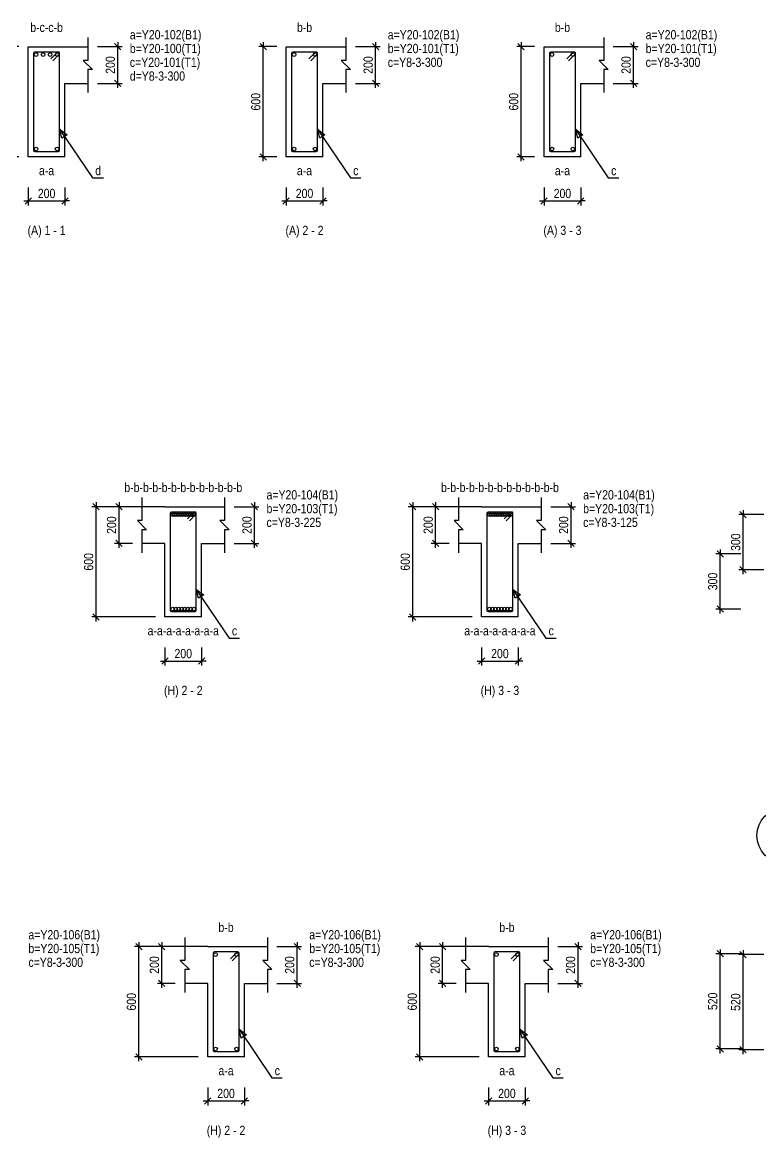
# Model space of a CAD drawing. Extents: x 0 to 206258, y -403073 to 0.
# Drawn here: x 39630 to 47675, y -374534 to -362389 of the extents above; entities that cross this region are included whole.
import ezdxf
from ezdxf.enums import TextEntityAlignment as Align

# ---------------------------------------------------------------- set-up
doc = ezdxf.new("R2010")
doc.units = 0
doc.header["$LTSCALE"] = 1000
for name, color, linetype in [('Axis Circle(Dir 2)', 150, 'Continuous'), ('Break Line', 5, 'Continuous'), ('Dimension Line', 5, 'Continuous'), ('Leader Line', 5, 'Continuous'), ('Link Line', 3, 'Continuous'), ('Rebar Label', 6, 'Continuous'), ('Rebar Line', 7, 'Continuous'), ('Section Label', 1, 'Continuous'), ('Top Rebar Label', 6, 'Continuous')]:
    doc.layers.add(name, color=color, linetype=linetype)
doc.layers.add('Beam Line(D)', color=112, linetype='Continuous', true_color=0x00bd5e)
doc.layers.add('Link Label', color=94, linetype='Continuous', true_color=0x008100)
doc.styles.add('Dimension Text', font='ARIALN.TTF', dxfattribs={"height": 100})
doc.styles.add('Link Label', font='ARIALN.TTF', dxfattribs={"height": 100})
doc.styles.add('Rebar Label', font='ARIALN.TTF', dxfattribs={"height": 100})
doc.styles.add('Section Label', font='ARIALN.TTF', dxfattribs={"height": 100})
doc.styles.add('Top Rebar Label', font='ARIALN.TTF', dxfattribs={"height": 100})
doc.dimstyles.new('BEAM', dxfattribs={"dimtxt": 100, "dimasz": 30, "dimexe": 48.3, "dimexo": 103.5, "dimgap": 30, "dimtad": 1, "dimtoh": 1, "dimdec": 1, "dimlfac": 0.5, "dimdsep": 46, "dimtxsty": 'Dimension Text', "dimblk": 'PCDIM_TICK', "dimcen": 0.09, "dimclrd": 5, "dimclre": 5, "dimclrt": 5, "dimadec": 1, "dimazin": 0, "dimtp": 1, "dimtm": 1, "dimtfac": 1, "dimtdec": 4, "dimtofl": 0, "dimtmove": 0, "dimatfit": 3, "dimfxl": 1, "dimtolj": 1, "dimtzin": 0, "dimarcsym": 0})

# ---------------------------------------------------------------- blocks, each defined once
blk = doc.blocks.new('PCDIM_TICK')
at = {"layer": 'Dimension Line', "color": 0, "transparency": 33554687}
for p, q in [((1.15, 1.15), (-1.15, -1.15)), ((1.61, 0), (0, 0))]:
    blk.add_line(p, q, dxfattribs=at)
blk = doc.blocks.new('*U4283')
at = {"layer": 'Dimension Line', "color": 5, "true_color": 0x0000ff, "transparency": 16777216}
for p, q in [((40448, -362654), (40718, -362654)), ((40670, -363054), (40670, -362654)), ((40448, -363054), (40718, -363054))]:
    blk.add_line(p, q, dxfattribs=at)
at = {"layer": 'Dimension Line', "color": 5, "true_color": 0x0000ff, "transparency": 16777216, "xscale": 30, "yscale": 30}
for p, rotation in [((40670, -362654), 89.99999999999447), ((40670, -363054), 269.9999999999834)]:
    blk.add_blockref('PCDIM_TICK', p, dxfattribs=dict(at, rotation=rotation))
at = {"layer": 'Dimension Line', "color": 5, "true_color": 0x0000ff, "transparency": 16777216, "insert": (40640, -362854), "char_height": 100, "width": 182.77, "attachment_point": 8, "rotation": 90, "style": 'Dimension Text'}
blk.add_mtext('200', dxfattribs=at)
blk = doc.blocks.new('*U4284')
at = {"layer": 'Dimension Line', "color": 5, "true_color": 0x0000ff, "transparency": 16777216}
for p, q in [((39591, -362654), (39396, -362654)), ((39445, -363854), (39445, -362654)), ((39591, -363854), (39396, -363854))]:
    blk.add_line(p, q, dxfattribs=at)
at = {"layer": 'Dimension Line', "color": 5, "true_color": 0x0000ff, "transparency": 16777216, "xscale": 30, "yscale": 30}
for p, rotation in [((39445, -362654), 89.99999999999447), ((39445, -363854), 269.9999999999834)]:
    blk.add_blockref('PCDIM_TICK', p, dxfattribs=dict(at, rotation=rotation))
at = {"layer": 'Dimension Line', "color": 5, "true_color": 0x0000ff, "transparency": 16777216, "insert": (39415, -363254), "char_height": 100, "width": 181.97, "attachment_point": 8, "rotation": 90, "style": 'Dimension Text'}
blk.add_mtext('600', dxfattribs=at)
blk = doc.blocks.new('*U4285')
at = {"layer": 'Dimension Line', "color": 5, "true_color": 0x0000ff, "transparency": 16777216}
for p, q in [((39695, -364188), (39695, -364383)), ((40095, -364188), (40095, -364383)), ((39695, -364334), (40095, -364334))]:
    blk.add_line(p, q, dxfattribs=at)
at = {"layer": 'Dimension Line', "color": 5, "true_color": 0x0000ff, "transparency": 16777216, "xscale": 30, "yscale": 30, "rotation": 180.0000000000004}
blk.add_blockref('PCDIM_TICK', (39695, -364334), dxfattribs=at)
at = {"layer": 'Dimension Line', "color": 5, "true_color": 0x0000ff, "transparency": 16777216, "xscale": 30, "yscale": 30}
blk.add_blockref('PCDIM_TICK', (40095, -364334), dxfattribs=at)
at = {"layer": 'Dimension Line', "color": 5, "true_color": 0x0000ff, "transparency": 16777216, "insert": (39895, -364304), "char_height": 100, "width": 182.77, "attachment_point": 8, "style": 'Dimension Text'}
blk.add_mtext('200', dxfattribs=at)
blk = doc.blocks.new('*U4286')
at = {"layer": 'Dimension Line', "color": 5, "true_color": 0x0000ff, "transparency": 16777216}
for p, q in [((43259, -362654), (43528, -362654)), ((43480, -363054), (43480, -362654)), ((43259, -363054), (43528, -363054))]:
    blk.add_line(p, q, dxfattribs=at)
at = {"layer": 'Dimension Line', "color": 5, "true_color": 0x0000ff, "transparency": 16777216, "xscale": 30, "yscale": 30}
for p, rotation in [((43480, -362654), 89.99999999999447), ((43480, -363054), 269.9999999999834)]:
    blk.add_blockref('PCDIM_TICK', p, dxfattribs=dict(at, rotation=rotation))
at = {"layer": 'Dimension Line', "color": 5, "true_color": 0x0000ff, "transparency": 16777216, "insert": (43450, -362854), "char_height": 100, "width": 182.77, "attachment_point": 8, "rotation": 90, "style": 'Dimension Text'}
blk.add_mtext('200', dxfattribs=at)
blk = doc.blocks.new('*U4287')
at = {"layer": 'Dimension Line', "color": 5, "true_color": 0x0000ff, "transparency": 16777216}
for p, q in [((42402, -362654), (42207, -362654)), ((42255, -363854), (42255, -362654)), ((42402, -363854), (42207, -363854))]:
    blk.add_line(p, q, dxfattribs=at)
at = {"layer": 'Dimension Line', "color": 5, "true_color": 0x0000ff, "transparency": 16777216, "xscale": 30, "yscale": 30}
for p, rotation in [((42255, -362654), 89.99999999999447), ((42255, -363854), 269.9999999999834)]:
    blk.add_blockref('PCDIM_TICK', p, dxfattribs=dict(at, rotation=rotation))
at = {"layer": 'Dimension Line', "color": 5, "true_color": 0x0000ff, "transparency": 16777216, "insert": (42225, -363254), "char_height": 100, "width": 181.97, "attachment_point": 8, "rotation": 90, "style": 'Dimension Text'}
blk.add_mtext('600', dxfattribs=at)
blk = doc.blocks.new('*U4288')
at = {"layer": 'Dimension Line', "color": 5, "true_color": 0x0000ff, "transparency": 16777216}
for p, q in [((42505, -364188), (42505, -364383)), ((42905, -364188), (42905, -364383)), ((42505, -364334), (42905, -364334))]:
    blk.add_line(p, q, dxfattribs=at)
at = {"layer": 'Dimension Line', "color": 5, "true_color": 0x0000ff, "transparency": 16777216, "xscale": 30, "yscale": 30, "rotation": 180.0000000000004}
blk.add_blockref('PCDIM_TICK', (42505, -364334), dxfattribs=at)
at = {"layer": 'Dimension Line', "color": 5, "true_color": 0x0000ff, "transparency": 16777216, "xscale": 30, "yscale": 30}
blk.add_blockref('PCDIM_TICK', (42905, -364334), dxfattribs=at)
at = {"layer": 'Dimension Line', "color": 5, "true_color": 0x0000ff, "transparency": 16777216, "insert": (42705, -364304), "char_height": 100, "width": 182.77, "attachment_point": 8, "style": 'Dimension Text'}
blk.add_mtext('200', dxfattribs=at)
blk = doc.blocks.new('*U4289')
at = {"layer": 'Dimension Line', "color": 5, "true_color": 0x0000ff, "transparency": 16777216}
for p, q in [((46069, -362654), (46339, -362654)), ((46290, -363054), (46290, -362654)), ((46069, -363054), (46339, -363054))]:
    blk.add_line(p, q, dxfattribs=at)
at = {"layer": 'Dimension Line', "color": 5, "true_color": 0x0000ff, "transparency": 16777216, "xscale": 30, "yscale": 30}
for p, rotation in [((46290, -362654), 89.99999999999447), ((46290, -363054), 269.9999999999834)]:
    blk.add_blockref('PCDIM_TICK', p, dxfattribs=dict(at, rotation=rotation))
at = {"layer": 'Dimension Line', "color": 5, "true_color": 0x0000ff, "transparency": 16777216, "insert": (46260, -362854), "char_height": 100, "width": 182.77, "attachment_point": 8, "rotation": 90, "style": 'Dimension Text'}
blk.add_mtext('200', dxfattribs=at)
blk = doc.blocks.new('*U4290')
at = {"layer": 'Dimension Line', "color": 5, "true_color": 0x0000ff, "transparency": 16777216}
for p, q in [((45212, -362654), (45017, -362654)), ((45065, -363854), (45065, -362654)), ((45212, -363854), (45017, -363854))]:
    blk.add_line(p, q, dxfattribs=at)
at = {"layer": 'Dimension Line', "color": 5, "true_color": 0x0000ff, "transparency": 16777216, "xscale": 30, "yscale": 30}
for p, rotation in [((45065, -362654), 89.99999999999447), ((45065, -363854), 269.9999999999834)]:
    blk.add_blockref('PCDIM_TICK', p, dxfattribs=dict(at, rotation=rotation))
at = {"layer": 'Dimension Line', "color": 5, "true_color": 0x0000ff, "transparency": 16777216, "insert": (45035, -363254), "char_height": 100, "width": 181.97, "attachment_point": 8, "rotation": 90, "style": 'Dimension Text'}
blk.add_mtext('600', dxfattribs=at)
blk = doc.blocks.new('*U4291')
at = {"layer": 'Dimension Line', "color": 5, "true_color": 0x0000ff, "transparency": 16777216}
for p, q in [((45315, -364188), (45315, -364383)), ((45715, -364188), (45715, -364383)), ((45315, -364334), (45715, -364334))]:
    blk.add_line(p, q, dxfattribs=at)
at = {"layer": 'Dimension Line', "color": 5, "true_color": 0x0000ff, "transparency": 16777216, "xscale": 30, "yscale": 30, "rotation": 180.0000000000004}
blk.add_blockref('PCDIM_TICK', (45315, -364334), dxfattribs=at)
at = {"layer": 'Dimension Line', "color": 5, "true_color": 0x0000ff, "transparency": 16777216, "xscale": 30, "yscale": 30}
blk.add_blockref('PCDIM_TICK', (45715, -364334), dxfattribs=at)
at = {"layer": 'Dimension Line', "color": 5, "true_color": 0x0000ff, "transparency": 16777216, "insert": (45515, -364304), "char_height": 100, "width": 182.77, "attachment_point": 8, "style": 'Dimension Text'}
blk.add_mtext('200', dxfattribs=at)
blk = doc.blocks.new('*U4329')
at = {"layer": 'Dimension Line', "color": 5, "true_color": 0x0000ff, "transparency": 16777216}
for p, q in [((41938, -367664), (42207, -367664)), ((42159, -368064), (42159, -367664)), ((41938, -368064), (42207, -368064))]:
    blk.add_line(p, q, dxfattribs=at)
at = {"layer": 'Dimension Line', "color": 5, "true_color": 0x0000ff, "transparency": 16777216, "xscale": 30, "yscale": 30}
for p, rotation in [((42159, -367664), 89.99999999999447), ((42159, -368064), 269.9999999999834)]:
    blk.add_blockref('PCDIM_TICK', p, dxfattribs=dict(at, rotation=rotation))
at = {"layer": 'Dimension Line', "color": 5, "true_color": 0x0000ff, "transparency": 16777216, "insert": (42129, -367864), "char_height": 100, "width": 182.77, "attachment_point": 8, "rotation": 90, "style": 'Dimension Text'}
blk.add_mtext('200', dxfattribs=at)
blk = doc.blocks.new('*U4330')
at = {"layer": 'Dimension Line', "color": 5, "true_color": 0x0000ff, "transparency": 16777216}
for p, q in [((40831, -367664), (40636, -367664)), ((40684, -368064), (40684, -367664)), ((40831, -368064), (40636, -368064))]:
    blk.add_line(p, q, dxfattribs=at)
at = {"layer": 'Dimension Line', "color": 5, "true_color": 0x0000ff, "transparency": 16777216, "xscale": 30, "yscale": 30}
for p, rotation in [((40684, -367664), 89.99999999999447), ((40684, -368064), 269.9999999999834)]:
    blk.add_blockref('PCDIM_TICK', p, dxfattribs=dict(at, rotation=rotation))
at = {"layer": 'Dimension Line', "color": 5, "true_color": 0x0000ff, "transparency": 16777216, "insert": (40654, -367864), "char_height": 100, "width": 182.77, "attachment_point": 8, "rotation": 90, "style": 'Dimension Text'}
blk.add_mtext('200', dxfattribs=at)
blk = doc.blocks.new('*U4331')
at = {"layer": 'Dimension Line', "color": 5, "true_color": 0x0000ff, "transparency": 16777216}
for p, q in [((41081, -367664), (40386, -367664)), ((40434, -368864), (40434, -367664)), ((41081, -368864), (40386, -368864))]:
    blk.add_line(p, q, dxfattribs=at)
at = {"layer": 'Dimension Line', "color": 5, "true_color": 0x0000ff, "transparency": 16777216, "xscale": 30, "yscale": 30}
for p, rotation in [((40434, -367664), 89.99999999999447), ((40434, -368864), 269.9999999999834)]:
    blk.add_blockref('PCDIM_TICK', p, dxfattribs=dict(at, rotation=rotation))
at = {"layer": 'Dimension Line', "color": 5, "true_color": 0x0000ff, "transparency": 16777216, "insert": (40404, -368264), "char_height": 100, "width": 181.97, "attachment_point": 8, "rotation": 90, "style": 'Dimension Text'}
blk.add_mtext('600', dxfattribs=at)
blk = doc.blocks.new('*U4332')
at = {"layer": 'Dimension Line', "color": 5, "true_color": 0x0000ff, "transparency": 16777216}
for p, q in [((41184, -369198), (41184, -369393)), ((41584, -369198), (41584, -369393)), ((41184, -369344), (41584, -369344))]:
    blk.add_line(p, q, dxfattribs=at)
at = {"layer": 'Dimension Line', "color": 5, "true_color": 0x0000ff, "transparency": 16777216, "xscale": 30, "yscale": 30, "rotation": 180.0000000000004}
blk.add_blockref('PCDIM_TICK', (41184, -369344), dxfattribs=at)
at = {"layer": 'Dimension Line', "color": 5, "true_color": 0x0000ff, "transparency": 16777216, "xscale": 30, "yscale": 30}
blk.add_blockref('PCDIM_TICK', (41584, -369344), dxfattribs=at)
at = {"layer": 'Dimension Line', "color": 5, "true_color": 0x0000ff, "transparency": 16777216, "insert": (41384, -369314), "char_height": 100, "width": 182.77, "attachment_point": 8, "style": 'Dimension Text'}
blk.add_mtext('200', dxfattribs=at)
blk = doc.blocks.new('*U4333')
at = {"layer": 'Dimension Line', "color": 5, "true_color": 0x0000ff, "transparency": 16777216}
for p, q in [((45388, -367664), (45657, -367664)), ((45609, -368064), (45609, -367664)), ((45388, -368064), (45657, -368064))]:
    blk.add_line(p, q, dxfattribs=at)
at = {"layer": 'Dimension Line', "color": 5, "true_color": 0x0000ff, "transparency": 16777216, "xscale": 30, "yscale": 30}
for p, rotation in [((45609, -367664), 89.99999999999447), ((45609, -368064), 269.9999999999834)]:
    blk.add_blockref('PCDIM_TICK', p, dxfattribs=dict(at, rotation=rotation))
at = {"layer": 'Dimension Line', "color": 5, "true_color": 0x0000ff, "transparency": 16777216, "insert": (45579, -367864), "char_height": 100, "width": 182.77, "attachment_point": 8, "rotation": 90, "style": 'Dimension Text'}
blk.add_mtext('200', dxfattribs=at)
blk = doc.blocks.new('*U4334')
at = {"layer": 'Dimension Line', "color": 5, "true_color": 0x0000ff, "transparency": 16777216}
for p, q in [((44281, -367664), (44086, -367664)), ((44134, -368064), (44134, -367664)), ((44281, -368064), (44086, -368064))]:
    blk.add_line(p, q, dxfattribs=at)
at = {"layer": 'Dimension Line', "color": 5, "true_color": 0x0000ff, "transparency": 16777216, "xscale": 30, "yscale": 30}
for p, rotation in [((44134, -367664), 89.99999999999447), ((44134, -368064), 269.9999999999834)]:
    blk.add_blockref('PCDIM_TICK', p, dxfattribs=dict(at, rotation=rotation))
at = {"layer": 'Dimension Line', "color": 5, "true_color": 0x0000ff, "transparency": 16777216, "insert": (44104, -367864), "char_height": 100, "width": 182.77, "attachment_point": 8, "rotation": 90, "style": 'Dimension Text'}
blk.add_mtext('200', dxfattribs=at)
blk = doc.blocks.new('*U4335')
at = {"layer": 'Dimension Line', "color": 5, "true_color": 0x0000ff, "transparency": 16777216}
for p, q in [((44531, -367664), (43836, -367664)), ((43884, -368864), (43884, -367664)), ((44531, -368864), (43836, -368864))]:
    blk.add_line(p, q, dxfattribs=at)
at = {"layer": 'Dimension Line', "color": 5, "true_color": 0x0000ff, "transparency": 16777216, "xscale": 30, "yscale": 30}
for p, rotation in [((43884, -367664), 89.99999999999447), ((43884, -368864), 269.9999999999834)]:
    blk.add_blockref('PCDIM_TICK', p, dxfattribs=dict(at, rotation=rotation))
at = {"layer": 'Dimension Line', "color": 5, "true_color": 0x0000ff, "transparency": 16777216, "insert": (43854, -368264), "char_height": 100, "width": 181.97, "attachment_point": 8, "rotation": 90, "style": 'Dimension Text'}
blk.add_mtext('600', dxfattribs=at)
blk = doc.blocks.new('*U4336')
at = {"layer": 'Dimension Line', "color": 5, "true_color": 0x0000ff, "transparency": 16777216}
for p, q in [((44634, -369198), (44634, -369393)), ((45034, -369198), (45034, -369393)), ((44634, -369344), (45034, -369344))]:
    blk.add_line(p, q, dxfattribs=at)
at = {"layer": 'Dimension Line', "color": 5, "true_color": 0x0000ff, "transparency": 16777216, "xscale": 30, "yscale": 30, "rotation": 180.0000000000004}
blk.add_blockref('PCDIM_TICK', (44634, -369344), dxfattribs=at)
at = {"layer": 'Dimension Line', "color": 5, "true_color": 0x0000ff, "transparency": 16777216, "xscale": 30, "yscale": 30}
blk.add_blockref('PCDIM_TICK', (45034, -369344), dxfattribs=at)
at = {"layer": 'Dimension Line', "color": 5, "true_color": 0x0000ff, "transparency": 16777216, "insert": (44834, -369314), "char_height": 100, "width": 182.77, "attachment_point": 8, "style": 'Dimension Text'}
blk.add_mtext('200', dxfattribs=at)
blk = doc.blocks.new('*U4337')
at = {"layer": 'Dimension Line', "color": 5, "true_color": 0x0000ff, "transparency": 16777216}
for p, q in [((47708, -367750), (47436, -367750)), ((47484, -368350), (47484, -367750)), ((47708, -368350), (47436, -368350))]:
    blk.add_line(p, q, dxfattribs=at)
at = {"layer": 'Dimension Line', "color": 5, "true_color": 0x0000ff, "transparency": 16777216, "xscale": 30, "yscale": 30}
for p, rotation in [((47484, -367750), 89.99999999999447), ((47484, -368350), 269.9999999999834)]:
    blk.add_blockref('PCDIM_TICK', p, dxfattribs=dict(at, rotation=rotation))
at = {"layer": 'Dimension Line', "color": 5, "true_color": 0x0000ff, "transparency": 16777216, "insert": (47454, -368050), "char_height": 100, "width": 181.5, "attachment_point": 8, "rotation": 90, "style": 'Dimension Text'}
blk.add_mtext('300', dxfattribs=at)
blk = doc.blocks.new('*U4338')
at = {"layer": 'Dimension Line', "color": 5, "true_color": 0x0000ff, "transparency": 16777216}
for p, q in [((47458, -368178), (47186, -368178)), ((47234, -368778), (47234, -368178)), ((47458, -368778), (47186, -368778))]:
    blk.add_line(p, q, dxfattribs=at)
at = {"layer": 'Dimension Line', "color": 5, "true_color": 0x0000ff, "transparency": 16777216, "xscale": 30, "yscale": 30}
for p, rotation in [((47234, -368178), 89.99999999999447), ((47234, -368778), 269.9999999999834)]:
    blk.add_blockref('PCDIM_TICK', p, dxfattribs=dict(at, rotation=rotation))
at = {"layer": 'Dimension Line', "color": 5, "true_color": 0x0000ff, "transparency": 16777216, "insert": (47204, -368478), "char_height": 100, "width": 181.5, "attachment_point": 8, "rotation": 90, "style": 'Dimension Text'}
blk.add_mtext('300', dxfattribs=at)
blk = doc.blocks.new('*U4374')
at = {"layer": 'Dimension Line', "color": 5, "true_color": 0x0000ff, "transparency": 16777216}
for p, q in [((42404, -372454), (42673, -372454)), ((42625, -372854), (42625, -372454)), ((42404, -372854), (42673, -372854))]:
    blk.add_line(p, q, dxfattribs=at)
at = {"layer": 'Dimension Line', "color": 5, "true_color": 0x0000ff, "transparency": 16777216, "xscale": 30, "yscale": 30}
for p, rotation in [((42625, -372454), 89.99999999999447), ((42625, -372854), 269.9999999999834)]:
    blk.add_blockref('PCDIM_TICK', p, dxfattribs=dict(at, rotation=rotation))
at = {"layer": 'Dimension Line', "color": 5, "true_color": 0x0000ff, "transparency": 16777216, "insert": (42595, -372654), "char_height": 100, "width": 182.77, "attachment_point": 8, "rotation": 90, "style": 'Dimension Text'}
blk.add_mtext('200', dxfattribs=at)
blk = doc.blocks.new('*U4375')
at = {"layer": 'Dimension Line', "color": 5, "true_color": 0x0000ff, "transparency": 16777216}
for p, q in [((41297, -372454), (41102, -372454)), ((41150, -372854), (41150, -372454)), ((41297, -372854), (41102, -372854))]:
    blk.add_line(p, q, dxfattribs=at)
at = {"layer": 'Dimension Line', "color": 5, "true_color": 0x0000ff, "transparency": 16777216, "xscale": 30, "yscale": 30}
for p, rotation in [((41150, -372454), 89.99999999999447), ((41150, -372854), 269.9999999999834)]:
    blk.add_blockref('PCDIM_TICK', p, dxfattribs=dict(at, rotation=rotation))
at = {"layer": 'Dimension Line', "color": 5, "true_color": 0x0000ff, "transparency": 16777216, "insert": (41120, -372654), "char_height": 100, "width": 182.77, "attachment_point": 8, "rotation": 90, "style": 'Dimension Text'}
blk.add_mtext('200', dxfattribs=at)
blk = doc.blocks.new('*U4376')
at = {"layer": 'Dimension Line', "color": 5, "true_color": 0x0000ff, "transparency": 16777216}
for p, q in [((41547, -372454), (40852, -372454)), ((40900, -373654), (40900, -372454)), ((41547, -373654), (40852, -373654))]:
    blk.add_line(p, q, dxfattribs=at)
at = {"layer": 'Dimension Line', "color": 5, "true_color": 0x0000ff, "transparency": 16777216, "xscale": 30, "yscale": 30}
for p, rotation in [((40900, -372454), 89.99999999999447), ((40900, -373654), 269.9999999999834)]:
    blk.add_blockref('PCDIM_TICK', p, dxfattribs=dict(at, rotation=rotation))
at = {"layer": 'Dimension Line', "color": 5, "true_color": 0x0000ff, "transparency": 16777216, "insert": (40870, -373054), "char_height": 100, "width": 181.97, "attachment_point": 8, "rotation": 90, "style": 'Dimension Text'}
blk.add_mtext('600', dxfattribs=at)
blk = doc.blocks.new('*U4377')
at = {"layer": 'Dimension Line', "color": 5, "true_color": 0x0000ff, "transparency": 16777216}
for p, q in [((41650, -373988), (41650, -374183)), ((42050, -373988), (42050, -374183)), ((41650, -374134), (42050, -374134))]:
    blk.add_line(p, q, dxfattribs=at)
at = {"layer": 'Dimension Line', "color": 5, "true_color": 0x0000ff, "transparency": 16777216, "xscale": 30, "yscale": 30, "rotation": 180.0000000000004}
blk.add_blockref('PCDIM_TICK', (41650, -374134), dxfattribs=at)
at = {"layer": 'Dimension Line', "color": 5, "true_color": 0x0000ff, "transparency": 16777216, "xscale": 30, "yscale": 30}
blk.add_blockref('PCDIM_TICK', (42050, -374134), dxfattribs=at)
at = {"layer": 'Dimension Line', "color": 5, "true_color": 0x0000ff, "transparency": 16777216, "insert": (41850, -374104), "char_height": 100, "width": 182.77, "attachment_point": 8, "style": 'Dimension Text'}
blk.add_mtext('200', dxfattribs=at)
blk = doc.blocks.new('*U4378')
at = {"layer": 'Dimension Line', "color": 5, "true_color": 0x0000ff, "transparency": 16777216}
for p, q in [((45464, -372454), (45734, -372454)), ((45685, -372854), (45685, -372454)), ((45464, -372854), (45734, -372854))]:
    blk.add_line(p, q, dxfattribs=at)
at = {"layer": 'Dimension Line', "color": 5, "true_color": 0x0000ff, "transparency": 16777216, "xscale": 30, "yscale": 30}
for p, rotation in [((45685, -372454), 89.99999999999447), ((45685, -372854), 269.9999999999834)]:
    blk.add_blockref('PCDIM_TICK', p, dxfattribs=dict(at, rotation=rotation))
at = {"layer": 'Dimension Line', "color": 5, "true_color": 0x0000ff, "transparency": 16777216, "insert": (45655, -372654), "char_height": 100, "width": 182.77, "attachment_point": 8, "rotation": 90, "style": 'Dimension Text'}
blk.add_mtext('200', dxfattribs=at)
blk = doc.blocks.new('*U4379')
at = {"layer": 'Dimension Line', "color": 5, "true_color": 0x0000ff, "transparency": 16777216}
for p, q in [((44357, -372454), (44162, -372454)), ((44210, -372854), (44210, -372454)), ((44357, -372854), (44162, -372854))]:
    blk.add_line(p, q, dxfattribs=at)
at = {"layer": 'Dimension Line', "color": 5, "true_color": 0x0000ff, "transparency": 16777216, "xscale": 30, "yscale": 30}
for p, rotation in [((44210, -372454), 89.99999999999447), ((44210, -372854), 269.9999999999834)]:
    blk.add_blockref('PCDIM_TICK', p, dxfattribs=dict(at, rotation=rotation))
at = {"layer": 'Dimension Line', "color": 5, "true_color": 0x0000ff, "transparency": 16777216, "insert": (44180, -372654), "char_height": 100, "width": 182.77, "attachment_point": 8, "rotation": 90, "style": 'Dimension Text'}
blk.add_mtext('200', dxfattribs=at)
blk = doc.blocks.new('*U4380')
at = {"layer": 'Dimension Line', "color": 5, "true_color": 0x0000ff, "transparency": 16777216}
for p, q in [((44607, -372454), (43912, -372454)), ((43960, -373654), (43960, -372454)), ((44607, -373654), (43912, -373654))]:
    blk.add_line(p, q, dxfattribs=at)
at = {"layer": 'Dimension Line', "color": 5, "true_color": 0x0000ff, "transparency": 16777216, "xscale": 30, "yscale": 30}
for p, rotation in [((43960, -372454), 89.99999999999447), ((43960, -373654), 269.9999999999834)]:
    blk.add_blockref('PCDIM_TICK', p, dxfattribs=dict(at, rotation=rotation))
at = {"layer": 'Dimension Line', "color": 5, "true_color": 0x0000ff, "transparency": 16777216, "insert": (43930, -373054), "char_height": 100, "width": 181.97, "attachment_point": 8, "rotation": 90, "style": 'Dimension Text'}
blk.add_mtext('600', dxfattribs=at)
blk = doc.blocks.new('*U4381')
at = {"layer": 'Dimension Line', "color": 5, "true_color": 0x0000ff, "transparency": 16777216}
for p, q in [((44710, -373988), (44710, -374183)), ((45110, -373988), (45110, -374183)), ((44710, -374134), (45110, -374134))]:
    blk.add_line(p, q, dxfattribs=at)
at = {"layer": 'Dimension Line', "color": 5, "true_color": 0x0000ff, "transparency": 16777216, "xscale": 30, "yscale": 30, "rotation": 180.0000000000004}
blk.add_blockref('PCDIM_TICK', (44710, -374134), dxfattribs=at)
at = {"layer": 'Dimension Line', "color": 5, "true_color": 0x0000ff, "transparency": 16777216, "xscale": 30, "yscale": 30}
blk.add_blockref('PCDIM_TICK', (45110, -374134), dxfattribs=at)
at = {"layer": 'Dimension Line', "color": 5, "true_color": 0x0000ff, "transparency": 16777216, "insert": (44910, -374104), "char_height": 100, "width": 182.77, "attachment_point": 8, "style": 'Dimension Text'}
blk.add_mtext('200', dxfattribs=at)
blk = doc.blocks.new('*U4382')
at = {"layer": 'Dimension Line', "color": 5, "true_color": 0x0000ff, "transparency": 16777216}
for p, q in [((47708, -372540), (47436, -372540)), ((47484, -373576), (47484, -372540)), ((47708, -373576), (47436, -373576))]:
    blk.add_line(p, q, dxfattribs=at)
at = {"layer": 'Dimension Line', "color": 5, "true_color": 0x0000ff, "transparency": 16777216, "xscale": 30, "yscale": 30}
for p, rotation in [((47484, -372540), 89.99999999999447), ((47484, -373576), 269.9999999999834)]:
    blk.add_blockref('PCDIM_TICK', p, dxfattribs=dict(at, rotation=rotation))
at = {"layer": 'Dimension Line', "color": 5, "true_color": 0x0000ff, "transparency": 16777216, "insert": (47454, -373058), "char_height": 100, "width": 181.5, "attachment_point": 8, "rotation": 90, "style": 'Dimension Text'}
blk.add_mtext('520', dxfattribs=at)
blk = doc.blocks.new('*U4383')
at = {"layer": 'Dimension Line', "color": 5, "true_color": 0x0000ff, "transparency": 16777216}
for p, q in [((47458, -372532), (47186, -372532)), ((47234, -373568), (47234, -372532)), ((47458, -373568), (47186, -373568))]:
    blk.add_line(p, q, dxfattribs=at)
at = {"layer": 'Dimension Line', "color": 5, "true_color": 0x0000ff, "transparency": 16777216, "xscale": 30, "yscale": 30}
for p, rotation in [((47234, -372532), 89.99999999999447), ((47234, -373568), 269.9999999999834)]:
    blk.add_blockref('PCDIM_TICK', p, dxfattribs=dict(at, rotation=rotation))
at = {"layer": 'Dimension Line', "color": 5, "true_color": 0x0000ff, "transparency": 16777216, "insert": (47204, -373050), "char_height": 100, "width": 181.5, "attachment_point": 8, "rotation": 90, "style": 'Dimension Text'}
blk.add_mtext('520', dxfattribs=at)

msp = doc.modelspace()

# ---------------------------------------------------------------- linework, layer by layer
at = {"layer": 'Axis Circle(Dir 2)', "transparency": 33554687}
msp.add_circle((47933.855, -371244.284), 300, dxfattribs=at)
at = {"layer": 'Beam Line(D)', "transparency": 33554687}
for points in [[(39694.766, -362654.284), (40094.766, -362654.284)], [(40094.766, -363854.284), (39694.766, -363854.284), (39694.766, -362654.284)], [(40094.766, -362654.284), (40094.766, -362654.284)], [(40094.766, -362654.284), (40344.766, -362654.284)], [(42505.005, -362654.284), (42905.005, -362654.284)], [(42905.005, -363854.284), (42505.005, -363854.284), (42505.005, -362654.284)], [(42905.005, -362654.284), (42905.005, -362654.284)], [(42905.005, -362654.284), (43155.005, -362654.284)], [(45315.243, -362654.284), (45715.243, -362654.284)], [(45715.243, -363854.284), (45315.243, -363854.284), (45315.243, -362654.284)], [(45715.243, -362654.284), (45715.243, -362654.284)], [(45715.243, -362654.284), (45965.243, -362654.284)], [(40094.766, -363854.284), (40094.766, -363054.284), (40344.766, -363054.284)], [(42905.005, -363854.284), (42905.005, -363054.284), (43155.005, -363054.284)], [(45715.243, -363854.284), (45715.243, -363054.284), (45965.243, -363054.284)], [(41184.055, -367664.284), (40934.055, -367664.284)], [(41184.055, -367664.284), (41584.055, -367664.284)], [(41184.055, -367664.284), (41184.055, -367664.284)], [(41584.055, -367664.284), (41584.055, -367664.284)], [(41584.055, -367664.284), (41834.055, -367664.284)], [(44634.055, -367664.284), (44384.055, -367664.284)], [(44634.055, -367664.284), (45034.055, -367664.284)], [(44634.055, -367664.284), (44634.055, -367664.284)], [(45034.055, -367664.284), (45034.055, -367664.284)], [(45034.055, -367664.284), (45284.055, -367664.284)], [(41584.055, -368864.284), (41184.055, -368864.284), (41184.055, -368064.284), (40934.055, -368064.284)], [(41584.055, -368864.284), (41584.055, -368064.284), (41834.055, -368064.284)], [(45034.055, -368864.284), (44634.055, -368864.284), (44634.055, -368064.284), (44384.055, -368064.284)], [(45034.055, -368864.284), (45034.055, -368064.284), (45284.055, -368064.284)], [(41650.184, -372454.284), (41400.184, -372454.284)], [(41650.184, -372454.284), (42050.184, -372454.284)], [(41650.184, -372454.284), (41650.184, -372454.284)], [(42050.184, -372454.284), (42050.184, -372454.284)], [(42050.184, -372454.284), (42300.184, -372454.284)], [(44710.423, -372454.284), (44460.423, -372454.284)], [(44710.423, -372454.284), (45110.423, -372454.284)], [(44710.423, -372454.284), (44710.423, -372454.284)], [(45110.423, -372454.284), (45110.423, -372454.284)], [(45110.423, -372454.284), (45360.423, -372454.284)], [(42050.184, -373654.284), (41650.184, -373654.284), (41650.184, -372854.284), (41400.184, -372854.284)], [(42050.184, -373654.284), (42050.184, -372854.284), (42300.184, -372854.284)], [(45110.423, -373654.284), (44710.423, -373654.284), (44710.423, -372854.284), (44460.423, -372854.284)], [(45110.423, -373654.284), (45110.423, -372854.284), (45360.423, -372854.284)]]:
    msp.add_lwpolyline(points, dxfattribs=at)
at = {"layer": 'Break Line', "transparency": 33554687}
for points in [[(40344.766, -362554.284), (40344.766, -362804.284), (40294.766, -362804.284), (40394.766, -362904.284), (40344.766, -362904.284), (40344.766, -363154.284)], [(43155.005, -362554.284), (43155.005, -362804.284), (43105.005, -362804.284), (43205.005, -362904.284), (43155.005, -362904.284), (43155.005, -363154.284)], [(45965.243, -362554.284), (45965.243, -362804.284), (45915.243, -362804.284), (46015.243, -362904.284), (45965.243, -362904.284), (45965.243, -363154.284)], [(40934.055, -367564.284), (40934.055, -367814.284), (40884.055, -367814.284), (40984.055, -367914.284), (40934.055, -367914.284), (40934.055, -368164.284)], [(41834.055, -367564.284), (41834.055, -367814.284), (41784.055, -367814.284), (41884.055, -367914.284), (41834.055, -367914.284), (41834.055, -368164.284)], [(44384.055, -367564.284), (44384.055, -367814.284), (44334.055, -367814.284), (44434.055, -367914.284), (44384.055, -367914.284), (44384.055, -368164.284)], [(45284.055, -367564.284), (45284.055, -367814.284), (45234.055, -367814.284), (45334.055, -367914.284), (45284.055, -367914.284), (45284.055, -368164.284)], [(41400.184, -372354.284), (41400.184, -372604.284), (41350.184, -372604.284), (41450.184, -372704.284), (41400.184, -372704.284), (41400.184, -372954.284)], [(42300.184, -372354.284), (42300.184, -372604.284), (42250.184, -372604.284), (42350.184, -372704.284), (42300.184, -372704.284), (42300.184, -372954.284)], [(44460.423, -372354.284), (44460.423, -372604.284), (44410.423, -372604.284), (44510.423, -372704.284), (44460.423, -372704.284), (44460.423, -372954.284)], [(45360.423, -372354.284), (45360.423, -372604.284), (45310.423, -372604.284), (45410.423, -372704.284), (45360.423, -372704.284), (45360.423, -372954.284)]]:
    msp.add_lwpolyline(points, dxfattribs=at)
at = {"layer": 'Leader Line', "transparency": 33554687}
for points in [[(40117.707, -363613.009), (40061.023, -363651.298), (40036.766, -363554.284), (40117.707, -363613.009)], [(40036.766, -363554.284), (40394.766, -364084.284), (40515.578, -364084.284)], [(42927.945, -363613.008), (42871.261, -363651.297), (42847.004, -363554.283), (42927.945, -363613.008)], [(42847.004, -363554.283), (43205.005, -364084.284), (43318.134, -364084.284)], [(45738.183, -363613.008), (45681.499, -363651.297), (45657.243, -363554.283), (45738.183, -363613.008)], [(45657.243, -363554.283), (46015.243, -364084.284), (46128.373, -364084.284)], [(41606.996, -368623.008), (41550.311, -368661.297), (41526.055, -368564.283), (41606.996, -368623.008)], [(41526.055, -368564.283), (41884.055, -369094.284), (41997.185, -369094.284)], [(45056.996, -368623.008), (45000.311, -368661.297), (44976.055, -368564.283), (45056.996, -368623.008)], [(44976.055, -368564.283), (45334.055, -369094.284), (45447.185, -369094.284)], [(42073.125, -373413.008), (42016.441, -373451.297), (41992.184, -373354.283), (42073.125, -373413.008)], [(41992.184, -373354.283), (42350.184, -373884.284), (42463.314, -373884.284)], [(45133.364, -373413.009), (45076.68, -373451.298), (45052.423, -373354.284), (45133.364, -373413.009)], [(45052.423, -373354.284), (45410.423, -373884.284), (45523.552, -373884.284)]]:
    msp.add_lwpolyline(points, dxfattribs=at)
at = {"layer": 'Link Line', "transparency": 33554687}
for points in [[(39961.955, -362806.894), (40032.665, -362736.183, 0.668178638), (40022.766, -362712.284), (39766.766, -362712.284, 0.414213562), (39752.766, -362726.284), (39752.766, -363782.284, 0.414213562), (39766.766, -363796.284), (40022.766, -363796.284, 0.414213562), (40036.766, -363782.284), (40036.766, -362726.284, 0.668178638), (40012.866, -362716.384), (39942.156, -362787.095)], [(42772.193, -362806.894), (42842.904, -362736.183, 0.668178638), (42833.005, -362712.284), (42577.005, -362712.284, 0.414213562), (42563.005, -362726.284), (42563.005, -363782.284, 0.414213562), (42577.005, -363796.284), (42833.005, -363796.284, 0.414213562), (42847.005, -363782.284), (42847.005, -362726.284, 0.668178638), (42823.105, -362716.384), (42752.394, -362787.095)], [(45582.432, -362806.894), (45653.143, -362736.183, 0.668178638), (45643.243, -362712.284), (45387.243, -362712.284, 0.414213562), (45373.243, -362726.284), (45373.243, -363782.284, 0.414213562), (45387.243, -363796.284), (45643.243, -363796.284, 0.414213562), (45657.243, -363782.284), (45657.243, -362726.284, 0.668178638), (45633.344, -362716.384), (45562.633, -362787.095)], [(41451.244, -367816.894), (41521.955, -367746.183, 0.668178638), (41512.055, -367722.284), (41256.055, -367722.284, 0.414213562), (41242.055, -367736.284), (41242.055, -368792.284, 0.414213562), (41256.055, -368806.284), (41512.055, -368806.284, 0.414213562), (41526.055, -368792.284), (41526.055, -367736.284, 0.668178638), (41502.156, -367726.384), (41431.445, -367797.095)], [(44901.244, -367816.894), (44971.955, -367746.183, 0.668178638), (44962.055, -367722.284), (44706.055, -367722.284, 0.414213562), (44692.055, -367736.284), (44692.055, -368792.284, 0.414213562), (44706.055, -368806.284), (44962.055, -368806.284, 0.414213562), (44976.055, -368792.284), (44976.055, -367736.284, 0.668178638), (44952.156, -367726.384), (44881.445, -367797.095)], [(41917.373, -372606.894), (41988.084, -372536.183, 0.668178638), (41978.184, -372512.284), (41722.184, -372512.284, 0.414213562), (41708.184, -372526.284), (41708.184, -373582.284, 0.414213562), (41722.184, -373596.284), (41978.184, -373596.284, 0.414213562), (41992.184, -373582.284), (41992.184, -372526.284, 0.668178638), (41968.285, -372516.384), (41897.574, -372587.095)], [(44977.612, -372606.894), (45048.323, -372536.183, 0.668178638), (45038.423, -372512.284), (44782.423, -372512.284, 0.414213562), (44768.423, -372526.284), (44768.423, -373582.284, 0.414213562), (44782.423, -373596.284), (45038.423, -373596.284, 0.414213562), (45052.423, -373582.284), (45052.423, -372526.284, 0.668178638), (45028.524, -372516.384), (44957.813, -372587.095)]]:
    msp.add_lwpolyline(points, format="xyb", dxfattribs=at)
at = {"layer": 'Rebar Line', "transparency": 33554687}
for centre in [(39780.766, -362740.284), (39856.766, -362740.284), (39932.766, -362740.284), (40008.766, -362740.284), (42591.005, -362740.284), (42819.005, -362740.284), (45401.243, -362740.284), (45629.243, -362740.284), (39780.766, -363768.284), (40008.766, -363768.284), (42591.005, -363768.284), (42819.005, -363768.284), (45401.243, -363768.284), (45629.243, -363768.284), (41270.055, -367750.284), (41289.055, -367750.284), (41308.055, -367750.284), (41327.055, -367750.284), (41346.055, -367750.284), (41365.055, -367750.284), (41384.055, -367750.284), (41403.055, -367750.284), (41422.055, -367750.284), (41441.055, -367750.284), (41460.055, -367750.284), (41479.055, -367750.284), (41498.055, -367750.284), (44720.055, -367750.284), (44739.055, -367750.284), (44758.055, -367750.284), (44777.055, -367750.284), (44796.055, -367750.284), (44815.055, -367750.284), (44834.055, -367750.284), (44853.055, -367750.284), (44872.055, -367750.284), (44891.055, -367750.284), (44910.055, -367750.284), (44929.055, -367750.284), (44948.055, -367750.284), (41270.055, -368778.284), (41302.627, -368778.284), (41335.198, -368778.284), (41367.77, -368778.284), (41400.341, -368778.284), (41432.912, -368778.284), (41465.484, -368778.284), (41498.055, -368778.284), (44720.055, -368778.284), (44752.627, -368778.284), (44785.198, -368778.284), (44817.77, -368778.284), (44850.341, -368778.284), (44882.912, -368778.284), (44915.484, -368778.284), (44948.055, -368778.284), (41736.184, -372540.284), (41964.184, -372540.284), (44796.423, -372540.284), (45024.423, -372540.284), (41736.184, -373568.284), (41964.184, -373568.284), (44796.423, -373568.284), (45024.423, -373568.284)]:
    msp.add_circle(centre, 20, dxfattribs=at)

# ---------------------------------------------------------------- texts
at = {"layer": 'Link Label', "transparency": 33554687, "style": 'Link Label'}
for s, p in [(' c=Y8-3-300', (43580.005, -362874.284)), (' c=Y8-3-300', (46390.243, -362874.284)), (' d=Y8-3-300', (40769.766, -363024.284)), ('d', (40424.766, -364054.284)), ('c', (43235.005, -364054.284)), ('c', (46045.243, -364054.284)), (' c=Y8-3-225', (42259.055, -367884.284)), (' c=Y8-3-125', (45709.055, -367884.284)), ('c', (41914.055, -369064.284)), ('c', (45364.055, -369064.284)), (' c=Y8-3-300', (39664.946, -372674.284)), (' c=Y8-3-300', (42725.184, -372674.284)), (' c=Y8-3-300', (45785.423, -372674.284)), ('c', (42380.184, -373854.284)), ('c', (45440.423, -373854.284))]:
    msp.add_text(s, height=100, dxfattribs=at).set_placement(p)
at = {"layer": 'Rebar Label', "transparency": 33554687, "style": 'Rebar Label'}
for s, p in [('b-c-c-b', (39894.766, -362524.284)), ('b-b', (42705.005, -362524.284)), ('b-b', (45515.243, -362524.284)), ('a-a', (39894.766, -364084.284)), ('a-a', (42705.005, -364084.284)), ('a-a', (45515.243, -364084.284)), ('b-b-b-b-b-b-b-b-b-b-b-b-b', (41384.055, -367534.284)), ('b-b-b-b-b-b-b-b-b-b-b-b-b', (44834.055, -367534.284)), ('a-a-a-a-a-a-a-a', (41384.055, -369094.284)), ('a-a-a-a-a-a-a-a', (44834.055, -369094.284)), ('b-b', (41850.184, -372324.284)), ('b-b', (44910.423, -372324.284)), ('a-a', (41850.184, -373884.284)), ('a-a', (44910.423, -373884.284))]:
    msp.add_text(s, height=100, dxfattribs=at).set_placement(p, align=Align.BOTTOM_CENTER)
for s, p in [(' a=Y20-102(B1)', (40769.766, -362574.284)), (' a=Y20-102(B1)', (43580.005, -362574.284)), (' a=Y20-102(B1)', (46390.243, -362574.284)), (' a=Y20-104(B1)', (42259.055, -367584.284)), (' a=Y20-104(B1)', (45709.055, -367584.284)), (' a=Y20-106(B1)', (39664.946, -372374.284)), (' a=Y20-106(B1)', (42725.184, -372374.284)), (' a=Y20-106(B1)', (45785.423, -372374.284))]:
    msp.add_text(s, height=100, dxfattribs=at).set_placement(p)
at = {"layer": 'Section Label', "transparency": 33554687, "style": 'Section Label'}
for s, p in [('(A) 1 - 1', (39894.766, -364734.284)), ('(A) 2 - 2', (42705.005, -364734.284)), ('(A) 3 - 3', (45515.243, -364734.284)), ('(H) 2 - 2', (41384.055, -369744.284)), ('(H) 3 - 3', (44834.055, -369744.284)), ('(H) 2 - 2', (41850.184, -374534.284)), ('(H) 3 - 3', (44910.423, -374534.284))]:
    msp.add_text(s, height=100, dxfattribs=at).set_placement(p, align=Align.BOTTOM_CENTER)
at = {"layer": 'Top Rebar Label', "transparency": 33554687, "style": 'Top Rebar Label'}
for s, p in [(' b=Y20-100(T1)', (40769.766, -362724.284)), (' b=Y20-101(T1)', (43580.005, -362724.284)), (' b=Y20-101(T1)', (46390.243, -362724.284)), (' c=Y20-101(T1)', (40769.766, -362874.284)), (' b=Y20-103(T1)', (42259.055, -367734.284)), (' b=Y20-103(T1)', (45709.055, -367734.284)), (' b=Y20-105(T1)', (39664.946, -372524.284)), (' b=Y20-105(T1)', (42725.184, -372524.284)), (' b=Y20-105(T1)', (45785.423, -372524.284))]:
    msp.add_text(s, height=100, dxfattribs=at).set_placement(p)

# ---------------------------------------------------------------- dimensions: what is measured, and where the dimension line sits
at = {"layer": 'Dimension Line', "transparency": 33554687}
for base, p1, p2, text, picture, middle in [((39444.766, -363254.284), (39694.766, -363854.284), (39694.766, -362654.284), '600', '*U4284', (39444.766, -363254.284)), ((40669.766, -362854.284), (40344.766, -363054.284), (40344.766, -362654.284), '200', '*U4283', (40669.766, -362854.284)), ((42255.005, -363254.284), (42505.005, -363854.284), (42505.005, -362654.284), '600', '*U4287', (42255.005, -363254.284)), ((43480.005, -362854.284), (43155.005, -363054.284), (43155.005, -362654.284), '200', '*U4286', (43480.005, -362854.284)), ((45065.243, -363254.284), (45315.243, -363854.284), (45315.243, -362654.284), '600', '*U4290', (45065.243, -363254.284)), ((46290.243, -362854.284), (45965.243, -363054.284), (45965.243, -362654.284), '200', '*U4289', (46290.243, -362854.284)), ((40434.055, -368264.284), (41184.055, -368864.284), (41184.055, -367664.284), '600', '*U4331', (40434.055, -368264.284)), ((40684.055, -367864.284), (40934.055, -368064.284), (40934.055, -367664.284), '200', '*U4330', (40684.055, -367864.284)), ((42159.055, -367864.284), (41834.055, -368064.284), (41834.055, -367664.284), '200', '*U4329', (42159.055, -367864.284)), ((43884.055, -368264.284), (44634.055, -368864.284), (44634.055, -367664.284), '600', '*U4335', (43884.055, -368264.284)), ((44134.055, -367864.284), (44384.055, -368064.284), (44384.055, -367664.284), '200', '*U4334', (44134.055, -367864.284)), ((45609.055, -367864.284), (45284.055, -368064.284), (45284.055, -367664.284), '200', '*U4333', (45609.055, -367864.284)), ((47483.855, -368050.284), (47811.855, -368350.284), (47811.855, -367750.284), '300', '*U4337', (47483.855, -368050.284)), ((47233.855, -368478.284), (47561.855, -368778.284), (47561.855, -368178.284), '300', '*U4338', (47233.855, -368478.284)), ((40900.184, -373054.284), (41650.184, -373654.284), (41650.184, -372454.284), '600', '*U4376', (40900.184, -373054.284)), ((41150.184, -372654.284), (41400.184, -372854.284), (41400.184, -372454.284), '200', '*U4375', (41150.184, -372654.284)), ((42625.184, -372654.284), (42300.184, -372854.284), (42300.184, -372454.284), '200', '*U4374', (42625.184, -372654.284)), ((43960.423, -373054.284), (44710.423, -373654.284), (44710.423, -372454.284), '600', '*U4380', (43960.423, -373054.284)), ((44210.423, -372654.284), (44460.423, -372854.284), (44460.423, -372454.284), '200', '*U4379', (44210.423, -372654.284)), ((45685.423, -372654.284), (45360.423, -372854.284), (45360.423, -372454.284), '200', '*U4378', (45685.423, -372654.284)), ((47233.855, -373050.284), (47561.855, -373568.284), (47561.855, -372532.284), '520', '*U4383', (47233.855, -373050.284)), ((47483.855, -373058.284), (47811.855, -373576.284), (47811.855, -372540.284), '520', '*U4382', (47483.855, -373058.284))]:
    dim = msp.add_linear_dim(base=base, p1=p1, p2=p2, angle=90, text=text, dimstyle='BEAM', override={"dimscale": 1, "dimtxt": 100, "dimasz": 30, "dimexe": 48.3, "dimexo": 103.5, "dimgap": 30, "dimtad": 1, "dimtih": 0, "dimdec": 1, "dimlfac": 0.5, "dimzin": 8, "dimlunit": 2, "dimpost": '', "dimtxsty": 'Dimension Text', "dimblk": 'PCDIM_TICK', "dimse1": 0, "dimse2": 0, "dimsd2": 0, "dimclrd": 5, "dimclre": 5, "dimclrt": 5, "dimaunit": 0, "dimadec": 1, "dimazin": 0, "dimtol": 0, "dimtp": 1, "dimtm": 1, "dimtmove": 0}, dxfattribs=at)
    dim.commit()
    dim.dimension.update_dxf_attribs({"geometry": picture, "text_midpoint": middle})
for base, p1, p2, picture, middle in [((39894.766, -364334.284), (39694.766, -364084.284), (40094.766, -364084.284), '*U4285', (39894.766, -364334.284)), ((42705.005, -364334.284), (42505.005, -364084.284), (42905.005, -364084.284), '*U4288', (42705.005, -364334.284)), ((45515.243, -364334.284), (45315.243, -364084.284), (45715.243, -364084.284), '*U4291', (45515.243, -364334.284)), ((41384.055, -369344.284), (41184.055, -369094.284), (41584.055, -369094.284), '*U4332', (41384.055, -369344.284)), ((44834.055, -369344.284), (44634.055, -369094.284), (45034.055, -369094.284), '*U4336', (44834.055, -369344.284)), ((41850.184, -374134.284), (41650.184, -373884.284), (42050.184, -373884.284), '*U4377', (41850.184, -374134.284)), ((44910.423, -374134.284), (44710.423, -373884.284), (45110.423, -373884.284), '*U4381', (44910.423, -374134.284))]:
    dim = msp.add_linear_dim(base=base, p1=p1, p2=p2, text='200', dimstyle='BEAM', override={"dimscale": 1, "dimtxt": 100, "dimasz": 30, "dimexe": 48.3, "dimexo": 103.5, "dimgap": 30, "dimtad": 1, "dimtih": 0, "dimdec": 1, "dimlfac": 0.5, "dimzin": 8, "dimlunit": 2, "dimpost": '', "dimtxsty": 'Dimension Text', "dimblk": 'PCDIM_TICK', "dimse1": 0, "dimse2": 0, "dimsd2": 0, "dimclrd": 5, "dimclre": 5, "dimclrt": 5, "dimaunit": 0, "dimadec": 1, "dimazin": 0, "dimtol": 0, "dimtp": 1, "dimtm": 1, "dimtmove": 0}, dxfattribs=at)
    dim.commit()
    dim.dimension.update_dxf_attribs({"geometry": picture, "text_midpoint": middle})

doc.saveas('drawing.dxf')
